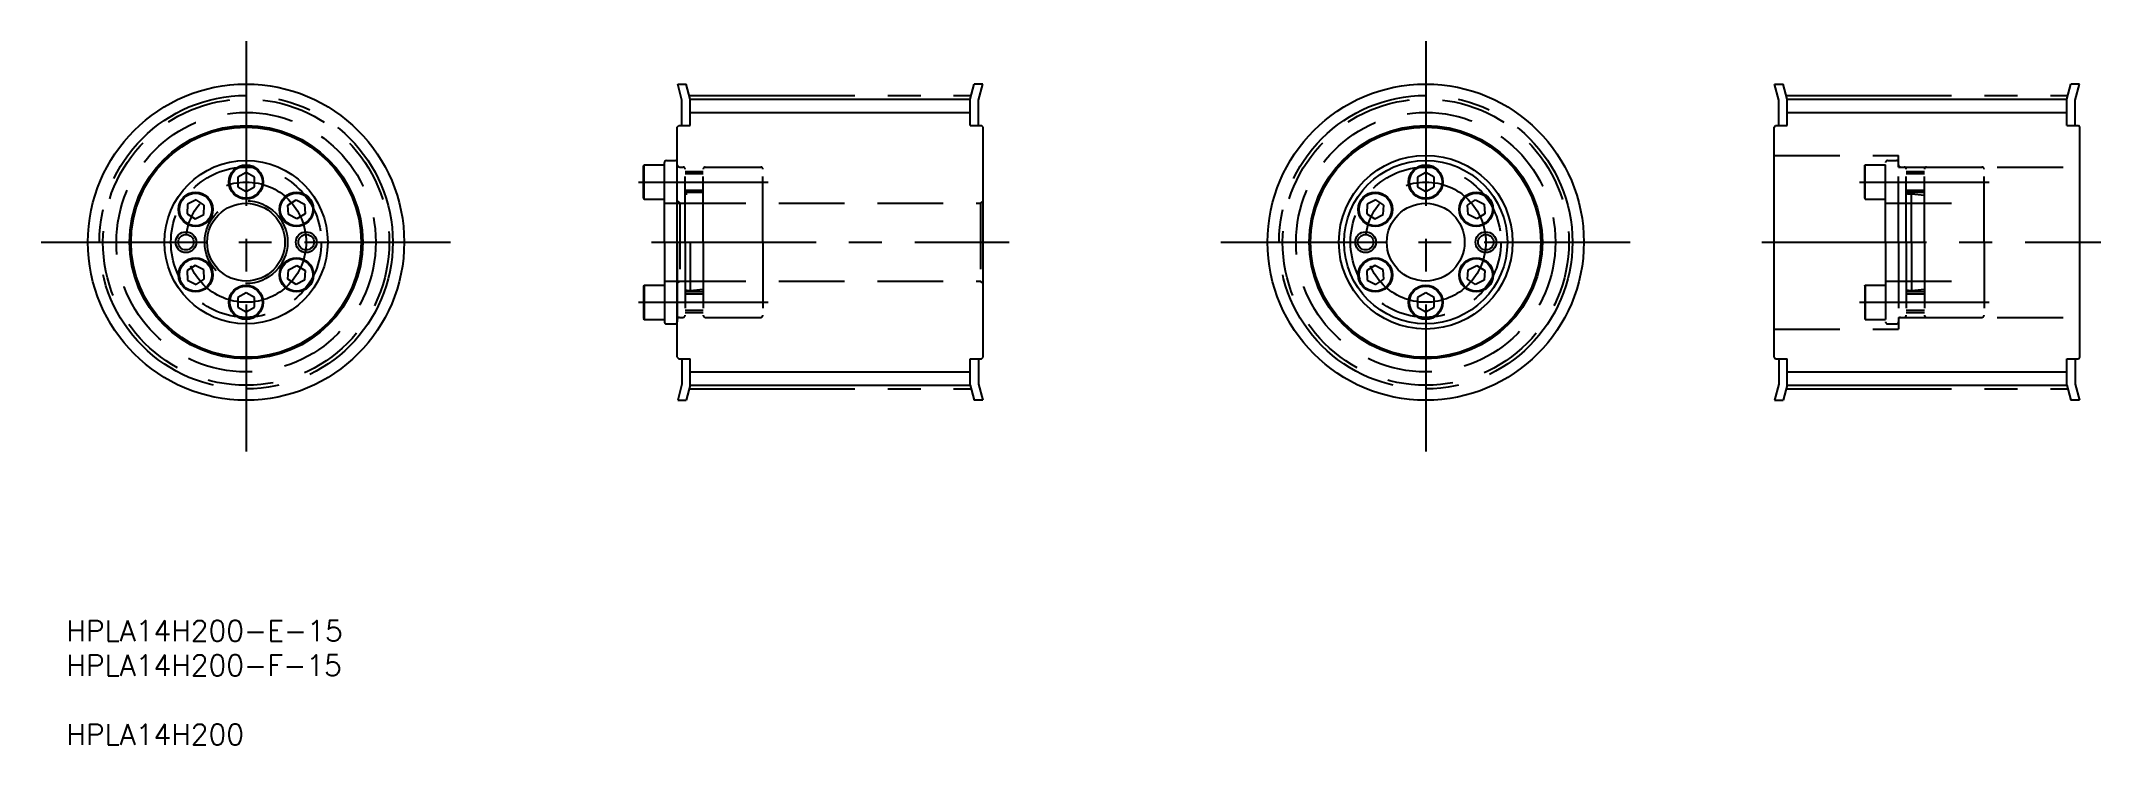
# Model space of a CAD drawing. Extents: x 10 to 408, y 5 to 141.
import ezdxf

# ---------------------------------------------------------------- set-up
doc = ezdxf.new("R2010")
doc.units = 0
doc.linetypes.add('CENTER', pattern=[50.8, 31.75, -6.35, 6.35, -6.35])
doc.linetypes.add('DASHED', pattern=[19.05, 12.7, -6.35])
doc.layers.get('0').update_dxf_attribs({"linetype": 'CONTINUOUS'})
doc.layers.add('CENTER', color=1, linetype='CENTER')
doc.styles.add('MISUMI', font='txt.shx')

# ---------------------------------------------------------------- blocks, each defined once
blk = doc.blocks.new('*U9')
at = {"color": 7, "linetype": 'CONTINUOUS', "style": 'MISUMI'}
for s, p in [('HPLA14H200-E-15', (15.05, 25.19)), ('HPLA14H200-F-15', (15.05, 18.52)), ('HPLA14H200', (15.05, 5.19))]:
    blk.add_text(s, height=4, dxfattribs=at).set_placement(p)

msp = doc.modelspace()

# ---------------------------------------------------------------- linework, layer by layer
at = {"color": 7, "linetype": 'CONTINUOUS'}
for p, q in [((133.82, 129.54), (132.99, 132.64)), ((132.99, 132.64), (134.65, 132.64)), ((135.42, 129.75), (134.65, 132.64)), ((189.42, 129.75), (190.2, 132.64)), ((191.86, 132.64), (190.2, 132.64)), ((191.02, 129.54), (191.86, 132.64)), ((345.39, 129.54), (344.56, 132.64)), ((344.56, 132.64), (346.21, 132.64)), ((346.99, 129.75), (346.21, 132.64)), ((400.99, 129.75), (401.76, 132.64)), ((403.42, 132.64), (401.76, 132.64)), ((402.59, 129.54), (403.42, 132.64)), ((133.82, 124.64), (133.82, 129.54)), ((135.42, 129.75), (189.42, 129.75)), ((135.42, 124.64), (135.42, 129.75)), ((189.42, 124.64), (189.42, 129.75)), ((191.02, 124.64), (191.02, 129.54)), ((345.39, 124.64), (345.39, 129.54)), ((346.99, 129.75), (400.99, 129.75)), ((346.99, 124.64), (346.99, 129.75)), ((400.99, 124.64), (400.99, 129.75)), ((402.59, 124.64), (402.59, 129.54)), ((132.92, 124.34), (133.22, 124.64)), ((132.92, 79.94), (132.92, 124.34)), ((133.22, 124.64), (135.42, 124.64)), ((189.42, 124.64), (191.62, 124.64)), ((191.92, 124.34), (191.62, 124.64)), ((191.92, 79.94), (191.92, 124.34)), ((191.92, 121.64), (191.92, 124.34)), ((344.49, 124.34), (344.79, 124.64)), ((344.49, 79.94), (344.49, 124.34)), ((344.79, 124.64), (346.99, 124.64)), ((400.99, 124.64), (403.19, 124.64)), ((403.49, 124.34), (403.19, 124.64)), ((403.49, 79.94), (403.49, 124.34)), ((403.49, 121.64), (403.49, 124.34)), ((49.73, 115.59), (48.13, 114.67)), ((51.33, 114.67), (49.73, 115.59)), ((126.42, 116.88), (126.52, 117.04)), ((126.42, 110.61), (126.42, 116.88)), ((126.52, 110.44), (126.52, 117.04)), ((126.52, 117.04), (130.42, 117.04)), ((130.42, 102.14), (130.42, 117.49)), ((130.42, 110.44), (130.42, 117.04)), ((130.42, 111.74), (130.42, 115.74)), ((130.82, 117.89), (132.52, 117.89)), ((132.92, 102.14), (132.92, 117.49)), ((277.29, 115.59), (275.69, 114.67)), ((278.89, 114.67), (277.29, 115.59)), ((48.13, 114.67), (48.13, 112.82)), ((48.13, 112.82), (49.73, 111.9)), ((49.73, 111.9), (51.33, 112.82)), ((50.53, 115.13), (50.53, 115.13)), ((50.93, 114.9), (50.93, 114.9)), ((51.33, 112.82), (51.33, 114.67)), ((275.69, 114.67), (275.69, 112.82)), ((275.69, 112.82), (277.29, 111.9)), ((277.29, 111.9), (278.89, 112.82)), ((278.09, 115.13), (278.09, 115.13)), ((278.49, 114.9), (278.49, 114.9)), ((278.89, 112.82), (278.89, 114.67)), ((38.45, 109.47), (38.35, 107.62)), ((38.35, 107.62), (39.9, 106.62)), ((40.1, 110.31), (38.45, 109.47)), ((39.9, 106.62), (41.55, 107.46)), ((41.65, 109.3), (40.1, 110.31)), ((41.55, 107.46), (41.65, 109.3)), ((57.81, 109.3), (59.36, 110.31)), ((57.91, 107.46), (57.81, 109.3)), ((59.55, 106.62), (57.91, 107.46)), ((59.36, 110.31), (61.01, 109.47)), ((61.1, 107.62), (59.55, 106.62)), ((61.01, 109.47), (61.1, 107.62)), ((126.42, 110.61), (126.52, 110.44)), ((126.52, 110.44), (130.42, 110.44)), ((266.01, 109.47), (265.92, 107.62)), ((265.92, 107.62), (267.47, 106.62)), ((267.66, 110.31), (266.01, 109.47)), ((267.47, 106.62), (269.11, 107.46)), ((269.21, 109.3), (267.66, 110.31)), ((269.11, 107.46), (269.21, 109.3)), ((285.37, 109.3), (286.92, 110.31)), ((285.47, 107.46), (285.37, 109.3)), ((287.12, 106.62), (285.47, 107.46)), ((286.92, 110.31), (288.57, 109.47)), ((288.67, 107.62), (287.12, 106.62)), ((288.57, 109.47), (288.67, 107.62)), ((130.42, 102.14), (130.42, 86.79)), ((132.92, 102.14), (132.92, 86.79)), ((39.9, 97.67), (38.35, 96.67)), ((38.35, 96.67), (38.45, 94.82)), ((41.55, 96.83), (39.9, 97.67)), ((41.65, 94.99), (41.55, 96.83)), ((57.81, 94.99), (57.91, 96.83)), ((57.91, 96.83), (59.55, 97.67)), ((59.55, 97.67), (61.1, 96.67)), ((61.1, 96.67), (61.01, 94.82)), ((267.47, 97.67), (265.92, 96.67)), ((265.92, 96.67), (266.01, 94.82)), ((269.11, 96.83), (267.47, 97.67)), ((269.21, 94.99), (269.11, 96.83)), ((285.37, 94.99), (285.47, 96.83)), ((285.47, 96.83), (287.12, 97.67)), ((287.12, 97.67), (288.67, 96.67)), ((288.67, 96.67), (288.57, 94.82)), ((38.45, 94.82), (40.1, 93.98)), ((40.1, 93.98), (41.65, 94.99)), ((49.73, 92.39), (48.13, 91.47)), ((48.13, 91.47), (48.13, 89.62)), ((51.33, 91.47), (49.73, 92.39)), ((51.33, 89.62), (51.33, 91.47)), ((59.36, 93.98), (57.81, 94.99)), ((61.01, 94.82), (59.36, 93.98)), ((126.42, 93.68), (126.52, 93.84)), ((126.42, 93.68), (126.42, 87.41)), ((126.52, 93.84), (130.42, 93.84)), ((126.52, 93.84), (126.52, 87.24)), ((130.42, 93.84), (130.42, 87.24)), ((130.42, 92.54), (130.42, 88.54)), ((266.01, 94.82), (267.66, 93.98)), ((267.66, 93.98), (269.21, 94.99)), ((277.29, 92.39), (275.69, 91.47)), ((275.69, 91.47), (275.69, 89.62)), ((278.89, 91.47), (277.29, 92.39)), ((278.89, 89.62), (278.89, 91.47)), ((286.92, 93.98), (285.37, 94.99)), ((288.57, 94.82), (286.92, 93.98)), ((48.13, 89.62), (49.73, 88.7)), ((49.73, 88.7), (51.33, 89.62)), ((275.69, 89.62), (277.29, 88.7)), ((277.29, 88.7), (278.89, 89.62)), ((126.42, 87.41), (126.52, 87.24)), ((126.52, 87.24), (130.42, 87.24)), ((130.82, 86.39), (132.52, 86.39)), ((132.92, 79.94), (133.22, 79.64)), ((133.22, 79.64), (135.42, 79.64)), ((133.82, 79.64), (133.82, 74.75)), ((135.42, 74.53), (135.42, 79.64)), ((189.42, 79.64), (191.62, 79.64)), ((189.42, 74.53), (189.42, 79.64)), ((191.02, 79.64), (191.02, 74.75)), ((191.62, 79.64), (191.92, 79.94)), ((191.92, 79.94), (191.92, 82.64)), ((344.49, 79.94), (344.79, 79.64)), ((344.79, 79.64), (346.99, 79.64)), ((345.39, 79.64), (345.39, 74.74)), ((346.99, 74.53), (346.99, 79.64)), ((400.99, 79.64), (403.19, 79.64)), ((400.99, 74.53), (400.99, 79.64)), ((402.59, 79.64), (402.59, 74.74)), ((403.19, 79.64), (403.49, 79.94)), ((403.49, 79.94), (403.49, 82.64)), ((133.82, 74.75), (132.99, 71.64)), ((132.99, 71.64), (134.65, 71.64)), ((135.42, 74.53), (134.65, 71.64)), ((135.42, 74.53), (189.42, 74.53)), ((189.42, 74.53), (190.2, 71.64)), ((191.86, 71.64), (190.2, 71.64)), ((191.02, 74.75), (191.86, 71.64)), ((345.39, 74.74), (344.56, 71.64)), ((344.56, 71.64), (346.21, 71.64)), ((346.99, 74.53), (346.21, 71.64)), ((346.99, 74.53), (400.99, 74.53)), ((400.99, 74.53), (401.76, 71.64)), ((403.42, 71.64), (401.76, 71.64)), ((402.59, 74.74), (403.42, 71.64))]:
    msp.add_line(p, q, dxfattribs=at)
at = {"color": 3, "linetype": 'CONTINUOUS'}
for p, q in [((135.42, 127.16), (189.42, 127.16)), ((346.99, 127.16), (400.99, 127.16)), ((135.42, 77.12), (189.42, 77.12)), ((346.99, 77.12), (400.99, 77.12))]:
    msp.add_line(p, q, dxfattribs=at)
at = {"color": 3, "linetype": 'DASHED'}
for p, q in [((133.33, 116.64), (134.02, 116.64)), ((134.42, 102.14), (134.42, 116.24)), ((137.92, 115.74), (134.42, 115.74)), ((137.92, 115.34), (134.42, 115.34)), ((137.92, 102.14), (137.92, 116.24)), ((138.32, 116.64), (149.02, 116.64)), ((149.42, 102.14), (149.42, 116.24)), ((344.49, 118.89), (368.49, 118.89)), ((361.99, 116.88), (362.08, 117.04)), ((361.99, 110.61), (361.99, 116.88)), ((362.08, 110.44), (362.08, 117.04)), ((362.08, 117.04), (365.99, 117.04)), ((365.99, 102.14), (365.99, 117.49)), ((365.99, 110.44), (365.99, 117.04)), ((365.99, 111.74), (365.99, 115.74)), ((366.39, 117.89), (368.09, 117.89)), ((368.49, 116.64), (368.49, 118.89)), ((368.49, 102.14), (368.49, 117.49)), ((368.49, 116.64), (403.49, 116.64)), ((368.9, 116.64), (369.59, 116.64)), ((369.99, 102.14), (369.99, 116.24)), ((373.49, 115.74), (369.99, 115.74)), ((373.49, 115.34), (369.99, 115.34)), ((373.49, 102.14), (373.49, 116.24)), ((373.89, 116.64), (384.59, 116.64)), ((384.99, 102.14), (384.99, 116.24)), ((137.92, 112.14), (134.42, 112.14)), ((137.92, 111.74), (134.44, 111.74)), ((373.49, 112.14), (369.99, 112.14)), ((373.49, 111.74), (370, 111.74)), ((370.4, 111.44), (370.99, 111.44)), ((370.99, 111.44), (373.49, 111.19)), ((370.99, 102.14), (370.99, 111.44)), ((130.42, 109.64), (149.42, 109.64)), ((132.92, 110.14), (133.42, 109.64)), ((133.42, 109.64), (191.42, 109.64)), ((133.42, 109.64), (133.42, 94.64)), ((191.92, 110.14), (191.42, 109.64)), ((191.42, 109.64), (191.42, 94.64)), ((361.99, 110.61), (362.08, 110.44)), ((362.08, 110.44), (365.99, 110.44)), ((365.99, 109.64), (384.99, 109.64)), ((134.42, 102.14), (134.42, 88.04)), ((135.42, 102.14), (135.42, 92.84)), ((137.92, 102.14), (137.92, 88.04)), ((149.42, 102.14), (149.42, 88.04)), ((365.99, 102.14), (365.99, 86.79)), ((368.49, 102.14), (368.49, 86.79)), ((369.99, 102.14), (369.99, 88.04)), ((370.99, 102.14), (370.99, 92.84)), ((373.49, 102.14), (373.49, 88.04)), ((384.99, 102.14), (384.99, 88.04)), ((130.42, 94.64), (149.42, 94.64)), ((132.92, 94.14), (133.42, 94.64)), ((133.42, 94.64), (191.42, 94.64)), ((137.92, 92.14), (134.42, 92.14)), ((137.92, 92.54), (134.44, 92.54)), ((134.83, 92.84), (135.42, 92.84)), ((135.42, 92.84), (137.92, 93.09)), ((191.92, 94.14), (191.42, 94.64)), ((361.99, 93.68), (362.08, 93.84)), ((361.99, 93.68), (361.99, 87.41)), ((362.08, 93.84), (365.99, 93.84)), ((362.08, 93.84), (362.08, 87.24)), ((365.99, 94.64), (384.99, 94.64)), ((365.99, 93.84), (365.99, 87.24)), ((365.99, 92.54), (365.99, 88.54)), ((373.49, 92.14), (369.99, 92.14)), ((373.49, 92.54), (370, 92.54)), ((370.4, 92.84), (370.99, 92.84)), ((370.99, 92.84), (373.49, 93.09)), ((133.33, 87.64), (134.02, 87.64)), ((137.92, 88.94), (134.42, 88.94)), ((137.92, 88.54), (134.42, 88.54)), ((138.32, 87.64), (149.02, 87.64)), ((368.49, 87.64), (368.49, 85.39)), ((368.49, 87.64), (403.49, 87.64)), ((368.9, 87.64), (369.59, 87.64)), ((373.49, 88.94), (369.99, 88.94)), ((373.49, 88.54), (369.99, 88.54)), ((373.89, 87.64), (384.59, 87.64)), ((344.49, 85.39), (368.49, 85.39)), ((361.99, 87.41), (362.08, 87.24)), ((362.08, 87.24), (365.99, 87.24)), ((366.39, 86.39), (368.09, 86.39))]:
    msp.add_line(p, q, dxfattribs=at)
at = {"color": 7, "linetype": 'CONTINUOUS'}
for centre, radius in [((49.73, 102.14), 30.5), ((277.29, 102.14), 30.5), ((49.73, 102.14), 22.5), ((49.73, 102.14), 22.2), ((277.29, 102.14), 22.5), ((277.29, 102.14), 22.2), ((49.73, 102.14), 15.75), ((49.73, 113.74), 3.3), ((49.73, 113.74), 3.14), ((277.29, 102.14), 16.75), ((277.29, 102.14), 15.75), ((277.29, 113.74), 3.3), ((277.29, 113.74), 3.14), ((40, 108.46), 3.3), ((40, 108.46), 3.14), ((59.46, 108.46), 3.3), ((59.46, 108.46), 3.14), ((267.56, 108.46), 3.3), ((267.56, 108.46), 3.14), ((287.02, 108.46), 3.3), ((287.02, 108.46), 3.14), ((49.73, 102.14), 7.5), ((277.29, 102.14), 7.5), ((38.13, 102.14), 1.5), ((61.33, 102.14), 1.5), ((265.69, 102.14), 2), ((265.69, 102.14), 1.5), ((288.89, 102.14), 2), ((288.89, 102.14), 1.5), ((40, 95.83), 3.3), ((40, 95.83), 3.14), ((59.46, 95.83), 3.3), ((59.46, 95.83), 3.14), ((267.56, 95.83), 3.3), ((267.56, 95.83), 3.14), ((287.02, 95.83), 3.3), ((287.02, 95.83), 3.14), ((49.73, 90.54), 3.3), ((49.73, 90.54), 3.14), ((277.29, 90.54), 3.3), ((277.29, 90.54), 3.14)]:
    msp.add_circle(centre, radius, dxfattribs=at)
at = {"color": 3, "linetype": 'DASHED'}
for centre, radius in [((49.73, 102.14), 27.61), ((49.73, 102.14), 25.02), ((277.29, 102.14), 27.61), ((277.29, 102.14), 25.02), ((49.73, 102.14), 14.5), ((277.29, 102.14), 14.5), ((49.73, 102.14), 8)]:
    msp.add_circle(centre, radius, dxfattribs=at)
at = {"color": 3}
for centre in [(38.13, 102.14), (61.33, 102.14)]:
    msp.add_circle(centre, 2, dxfattribs=at)
at = {"color": 7, "linetype": 'CONTINUOUS'}
for centre, start, end in [((130.82, 117.49), 90, 180), ((132.52, 117.49), 0, 90), ((130.82, 86.79), 180, 270), ((132.52, 86.79), 270, 0)]:
    msp.add_arc(centre, 0.4, start, end, dxfattribs=at)
at = {"color": 3, "linetype": 'DASHED'}
for centre, radius, start, end in [((133.33, 117.05), 0.41, 180, 270), ((134.02, 116.24), 0.4, 0, 90), ((138.32, 116.24), 0.4, 90, 180), ((149.02, 116.24), 0.4, 0, 90), ((366.39, 117.49), 0.4, 90, 180), ((368.09, 117.49), 0.4, 0, 90), ((368.9, 117.05), 0.41, 180, 270), ((369.59, 116.24), 0.4, 0, 90), ((373.89, 116.24), 0.4, 90, 180), ((384.59, 116.24), 0.4, 0, 90), ((134.83, 111.85), 0.41, 180, 270), ((370.4, 111.85), 0.41, 180, 270), ((134.83, 92.43), 0.41, 90, 180), ((370.4, 92.43), 0.41, 90, 180), ((133.33, 87.23), 0.41, 90, 180), ((134.02, 88.04), 0.4, 270, 0), ((138.32, 88.04), 0.4, 180, 270), ((149.02, 88.04), 0.4, 270, 0), ((368.9, 87.23), 0.41, 90, 180), ((369.59, 88.04), 0.4, 270, 0), ((373.89, 88.04), 0.4, 180, 270), ((384.59, 88.04), 0.4, 270, 0), ((366.39, 86.79), 0.4, 180, 270), ((368.09, 86.79), 0.4, 270, 0)]:
    msp.add_arc(centre, radius, start, end, dxfattribs=at)
at = {"layer": 'CENTER', "color": 1, "linetype": 'CENTER'}
for p, q in [((49.73, 140.91), (49.73, 61.79)), ((277.29, 140.91), (277.29, 61.79)), ((135.42, 130.44), (189.42, 130.44)), ((346.99, 130.44), (400.99, 130.44)), ((125.42, 113.74), (150.42, 113.74)), ((360.99, 113.74), (385.99, 113.74)), ((10.2, 102.14), (89.16, 102.14)), ((127.92, 102.14), (196.92, 102.14)), ((237.77, 102.14), (316.72, 102.14)), ((342.11, 102.14), (407.52, 102.14)), ((125.42, 90.54), (150.42, 90.54)), ((360.99, 90.54), (385.99, 90.54)), ((135.42, 73.84), (189.42, 73.84)), ((346.99, 73.84), (400.99, 73.84))]:
    msp.add_line(p, q, dxfattribs=at)
for centre, radius in [((49.73, 102.14), 28.3), ((277.29, 102.14), 28.3), ((49.73, 102.14), 11.6), ((277.29, 102.14), 11.6)]:
    msp.add_circle(centre, radius, dxfattribs=at)

# ---------------------------------------------------------------- block references
at = {"color": 7, "linetype": 'CONTINUOUS'}
msp.add_blockref('*U9', (0, 0), dxfattribs=at)

doc.saveas('drawing.dxf')
